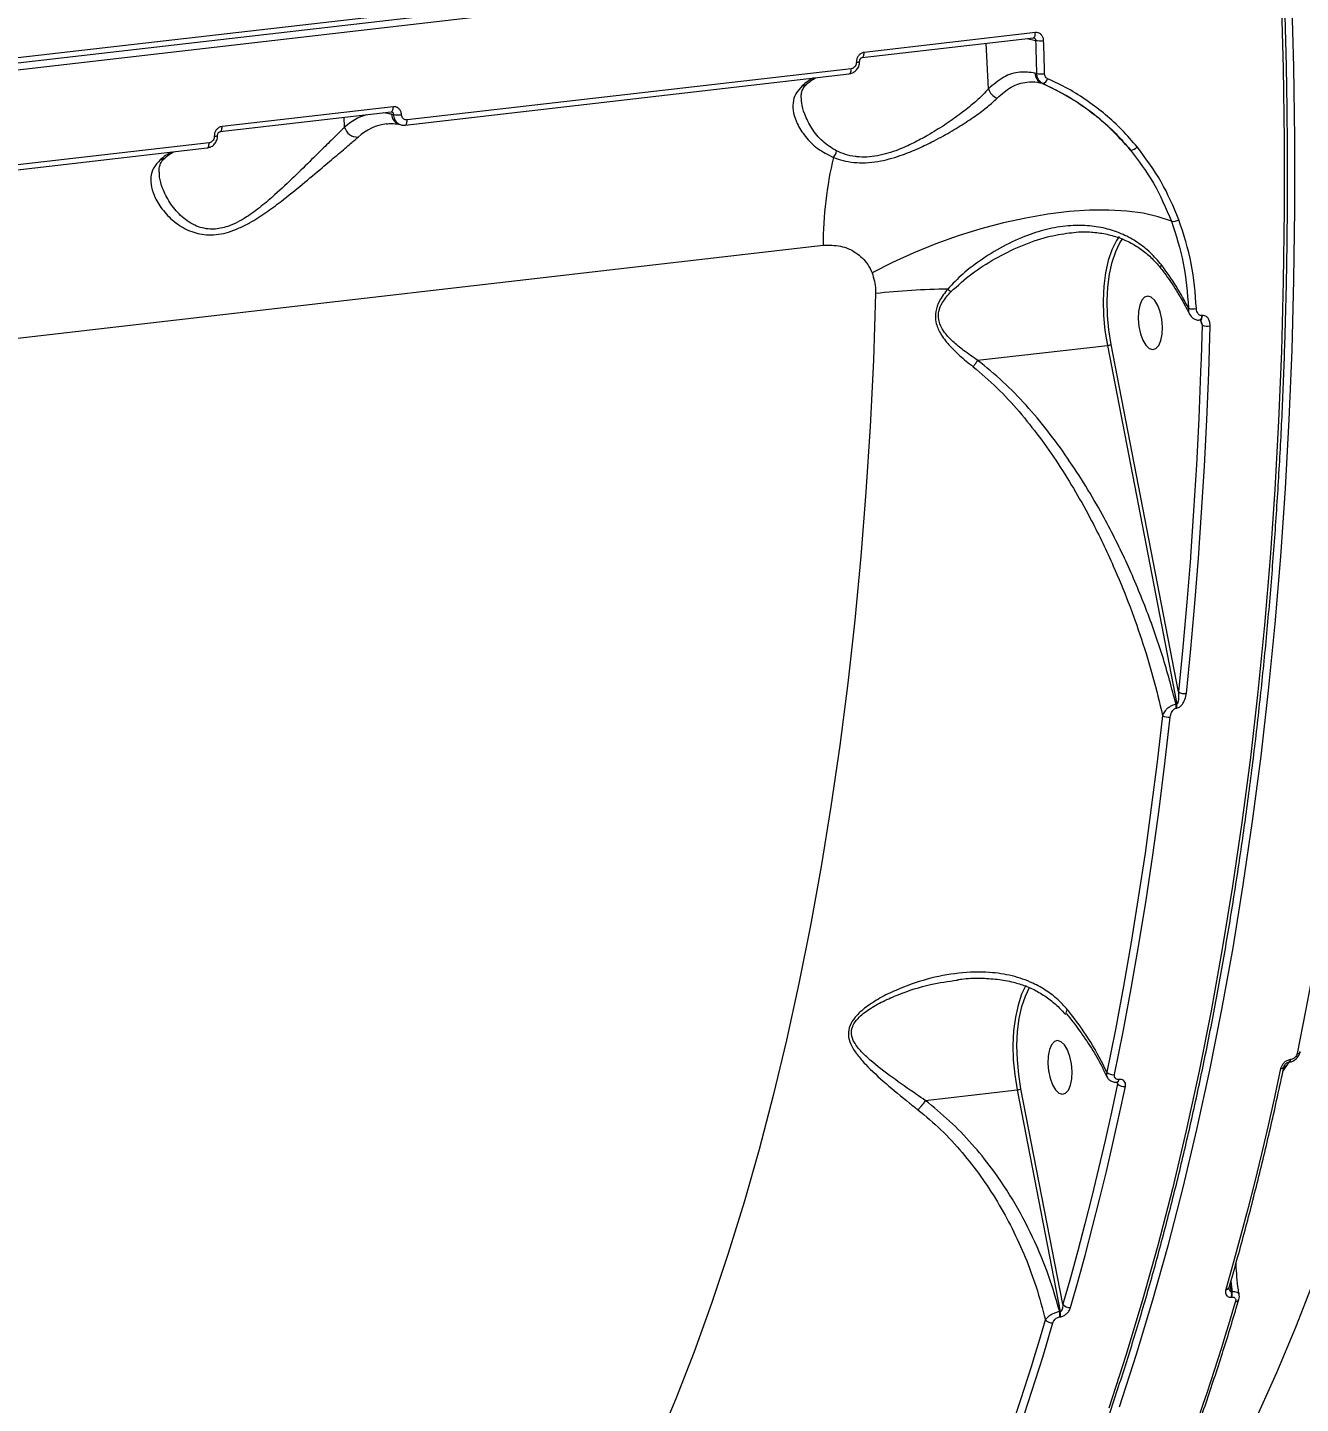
# Model space of a CAD drawing. Header units: millimetres. Extents: x 10684 to 26054, y -4768 to 6894.
# Drawn here: x 19121.7 to 19334.3, y -3045.7 to -2816 of the extents above; entities that cross this region are included whole.
import ezdxf

# ---------------------------------------------------------------- set-up
doc = ezdxf.new("R2010")
doc.units = ezdxf.units.MM
doc.layers.add('DIKOM_ОБЪЕКТ', color=7, linetype='Continuous')
doc.layers.add('DIKOM_РАЗМЕР_ОБЪЕКТА', color=7, linetype='Continuous')
doc.styles.add('style1', font='arial.ttf', dxfattribs={"width": 0.8})
doc.dimstyles.new('1-50', dxfattribs={"dimtxt": 300, "dimasz": 200, "dimexe": 100, "dimexo": 0, "dimgap": 100, "dimtad": 1, "dimtxsty": 'style1', "dimcen": 200, "dimclrd": 7, "dimclre": 7, "dimclrt": 7, "dimadec": 1, "dimazin": 2, "dimtfac": 1, "dimtmove": 0, "dimatfit": 2, "dimfxl": 0, "dimlwd": 25, "dimlwe": 18, "dimarcsym": 0})

# ---------------------------------------------------------------- blocks, each defined once
blk = doc.blocks.new('*D12')
at = {"layer": 'Defpoints', "color": 0, "transparency": 16777216}
for p in [(20201.02, 3555.88), (18130.62, -3300.31), (24750.12, -3300.31)]:
    blk.add_point(p, dxfattribs=at)
at = {"layer": 'DIKOM_РАЗМЕР_ОБЪЕКТА', "color": 7, "lineweight": 18, "transparency": 16777216}
for p, q in [((20201.02, 3555.88), (24850.12, 3555.88)), ((18130.62, -3300.31), (24850.12, -3300.31))]:
    blk.add_line(p, q, dxfattribs=at)
at = {"layer": 'DIKOM_РАЗМЕР_ОБЪЕКТА', "color": 7, "lineweight": 25, "transparency": 16777216}
blk.add_line((24750.12, 3355.88), (24750.12, -3100.31), dxfattribs=at)
at = {"layer": 'DIKOM_РАЗМЕР_ОБЪЕКТА', "color": 7, "transparency": 16777216}
for points in [[(24716.79, 3355.88), (24783.45, 3355.88), (24750.12, 3555.88)], [(24716.79, -3100.31), (24783.45, -3100.31), (24750.12, -3300.31)]]:
    blk.add_solid(points, dxfattribs=at)
at = {"layer": 'DIKOM_РАЗМЕР_ОБЪЕКТА', "color": 7, "transparency": 16777216, "insert": (24496.95, 958.92), "char_height": 300, "attachment_point": 5, "rotation": 90, "style": 'style1'}
blk.add_mtext('6850', dxfattribs=at)

msp = doc.modelspace()

# ---------------------------------------------------------------- linework, layer by layer
at = {"layer": 'DIKOM_ОБЪЕКТ', "color": 7, "linetype": 'Continuous', "lineweight": 15}
for p, q in [((18897.732, -2847.547), (19330.173, -2797.632)), ((19330.505, -2796.738), (18898.064, -2846.653)), ((18898.158, -2848.637), (19330.6, -2798.721)), ((19261.101, -2820.986), (19289.692, -2817.686)), ((19290.025, -2816.829), (19261.434, -2820.129)), ((19282.196, -2826.208), (19281.834, -2818.593)), ((19288.682, -2817.803), (19290.07, -2818.12)), ((19259.276, -2822.857), (19185.118, -2831.417)), ((19290.222, -2823.648), (19289.955, -2823.587)), ((19184.784, -2832.268), (19258.943, -2823.708)), ((19291.018, -2825.239), (19291.264, -2825.295)), ((19153.884, -2833.362), (19182.475, -2830.062)), ((19182.808, -2829.205), (19154.217, -2832.505)), ((19181.465, -2830.178), (19182.541, -2830.424)), ((19182.541, -2830.424), (19182.853, -2830.495)), ((19174.694, -2832.596), (19174.617, -2830.969)), ((19183.882, -2832.168), (19184.178, -2832.235)), ((19184.717, -2832.264), (19184.784, -2832.268)), ((19077.567, -2844.644), (19151.726, -2836.084)), ((19152.059, -2835.232), (19077.901, -2843.792)), ((18941.854, -2888.436), (19254.57, -2852.34)), ((19317.515, -2864.811), (19317.593, -2864.802)), ((19317.542, -2864.808), (19317.876, -2865.656)), ((19317.583, -2864.806), (19317.594, -2864.803)), ((19317.593, -2864.802), (19317.619, -2864.798)), ((19317.927, -2864.065), (19317.849, -2864.074)), ((19317.876, -2865.656), (19317.71, -2871.174)), ((19280.39, -2871.546), (19302.055, -2869.045)), ((19302.055, -2869.045), (19313.628, -2928.97)), ((19313.907, -2926.882), (19302.705, -2868.881)), ((19313.628, -2928.97), (19313.519, -2928.982)), ((19313.549, -2929.614), (19313.658, -2929.601)), ((19276.952, -2975.026), (19277.165, -2974.99)), ((19331.797, -2989.6), (19332.464, -2988.709)), ((19332.3, -2988.756), (19332.33, -2988.753)), ((19332.63, -2988.319), (19332.601, -2988.323)), ((19331.366, -2990.287), (19331.797, -2989.6)), ((19271.648, -2995.128), (19286.98, -2993.358)), ((19286.98, -2993.358), (19294.181, -3030.386)), ((19294.626, -3029.164), (19287.63, -2993.194)), ((19303.653, -2992.048), (19303.765, -2992.331)), ((19303.679, -2992.06), (19303.709, -2992.056)), ((19303.709, -2992.056), (19303.723, -2992.054)), ((19304.009, -2991.623), (19303.98, -2991.626)), ((19322.695, -3025.277), (19322.865, -3027.075)), ((19322.772, -3027.086), (19322.532, -3025.85)), ((19322.757, -3027.963), (19322.849, -3027.952)), ((19322.865, -3027.075), (19322.772, -3027.086)), ((19294.181, -3030.386), (19294.089, -3030.397)), ((19294.073, -3031.274), (19294.166, -3031.263))]:
    msp.add_line(p, q, dxfattribs=at)
at = {"layer": 'DIKOM_ОБЪЕКТ', "color": 7, "linetype": 'Continuous', "lineweight": 15, "flags": 128}
for points in [[(19330.6, -2798.721), (19331.081, -2810.759), (19331.405, -2822.749), (19331.57, -2834.682), (19331.575, -2846.548), (19331.422, -2858.337), (19331.11, -2870.038), (19330.64, -2881.643), (19330.012, -2893.141), (19329.226, -2904.522), (19328.283, -2915.778), (19327.184, -2926.898), (19325.93, -2937.873), (19324.522, -2948.693), (19322.961, -2959.351), (19321.248, -2969.837), (19319.386, -2980.141), (19317.374, -2990.256), (19315.216, -3000.172), (19312.913, -3009.882), (19310.466, -3019.377), (19307.879, -3028.649), (19305.152, -3037.691), (19302.289, -3046.494)], [(19304.076, -3046.288), (19306.939, -3037.485), (19309.666, -3028.443), (19312.253, -3019.171), (19314.7, -3009.676), (19317.003, -2999.966), (19319.161, -2990.049), (19321.173, -2979.935), (19323.036, -2969.63), (19324.748, -2959.145), (19326.309, -2948.487), (19327.717, -2937.666), (19328.971, -2926.691), (19330.07, -2915.572), (19331.013, -2904.316), (19331.798, -2892.935), (19332.427, -2881.437), (19332.897, -2869.832), (19333.209, -2858.131), (19333.362, -2846.342), (19333.356, -2834.476), (19333.192, -2822.543), (19332.868, -2810.553), (19332.386, -2798.515)], [(19289.692, -2817.686), (19289.709, -2817.684), (19289.788, -2817.648), (19289.86, -2817.578), (19289.921, -2817.475), (19289.97, -2817.344), (19290.004, -2817.188), (19290.023, -2817.015), (19290.025, -2816.829)], [(19290.07, -2818.12), (19290.091, -2818.811), (19290.111, -2819.503), (19290.131, -2820.194), (19290.15, -2820.885), (19290.169, -2821.576), (19290.187, -2822.267), (19290.204, -2822.957), (19290.222, -2823.648)], [(19291.563, -2823.698), (19291.547, -2823.006), (19291.529, -2822.313), (19291.51, -2821.621), (19291.492, -2820.928), (19291.473, -2820.236), (19291.453, -2819.543), (19291.432, -2818.85), (19291.412, -2818.156)], [(19261.096, -2820.987), (19261.117, -2820.984), (19261.197, -2820.949), (19261.269, -2820.878), (19261.33, -2820.775), (19261.379, -2820.644), (19261.413, -2820.488), (19261.432, -2820.315), (19261.434, -2820.129)], [(19258.943, -2823.708), (19258.959, -2823.706), (19259.038, -2823.671), (19259.11, -2823.601), (19259.171, -2823.499), (19259.22, -2823.369), (19259.254, -2823.214), (19259.273, -2823.041), (19259.276, -2822.857)], [(19182.541, -2830.424), (19181.506, -2830.251), (19181.118, -2830.219)], [(19182.475, -2830.062), (19182.492, -2830.059), (19182.571, -2830.024), (19182.643, -2829.954), (19182.704, -2829.851), (19182.753, -2829.719), (19182.787, -2829.564), (19182.806, -2829.39), (19182.808, -2829.205)], [(19153.88, -2833.363), (19153.901, -2833.359), (19153.98, -2833.324), (19154.052, -2833.254), (19154.113, -2833.151), (19154.162, -2833.02), (19154.196, -2832.864), (19154.215, -2832.69), (19154.217, -2832.505)], [(19184.784, -2832.268), (19184.801, -2832.265), (19184.88, -2832.231), (19184.951, -2832.161), (19185.013, -2832.059), (19185.062, -2831.928), (19185.096, -2831.774), (19185.115, -2831.601), (19185.118, -2831.417)], [(19151.726, -2836.084), (19151.742, -2836.081), (19151.822, -2836.046), (19151.893, -2835.977), (19151.954, -2835.875), (19152.003, -2835.744), (19152.038, -2835.59), (19152.057, -2835.417), (19152.059, -2835.232)], [(19312.746, -2848.324), (19310.547, -2847.562), (19308.054, -2846.993), (19305.291, -2846.621), (19302.285, -2846.45), (19299.066, -2846.482), (19295.666, -2846.717), (19292.118, -2847.152), (19288.458, -2847.783), (19284.721, -2848.604), (19280.945, -2849.606), (19277.166, -2850.78), (19273.422, -2852.115), (19269.751, -2853.596), (19266.187, -2855.21), (19262.767, -2856.94)], [(19327.056, -3047.832), (19330.358, -3040.544), (19333.535, -3032.984), (19336.584, -3025.16), (19339.501, -3017.078), (19342.285, -3008.747), (19344.932, -3000.174), (19347.44, -2991.368), (19349.807, -2982.335), (19352.031, -2973.086), (19354.109, -2963.627), (19356.039, -2953.969), (19357.821, -2944.12), (19359.451, -2934.089), (19360.929, -2923.886), (19362.254, -2913.52), (19363.423, -2903.001), (19364.437, -2892.338), (19365.292, -2881.542), (19365.991, -2870.622), (19366.531, -2859.589), (19366.912, -2848.453)], [(19304.009, -2850.865), (19303.553, -2851.559), (19302.813, -2853.078), (19302.211, -2854.885), (19301.763, -2856.936), (19301.479, -2859.183), (19301.366, -2861.575), (19301.425, -2864.054), (19301.657, -2866.564), (19302.055, -2869.045)], [(19302.705, -2868.881), (19302.319, -2866.476), (19302.095, -2864.042), (19302.037, -2861.638), (19302.147, -2859.319), (19302.422, -2857.14), (19302.857, -2855.151), (19303.44, -2853.399), (19304.158, -2851.926), (19304.628, -2851.215)], [(19263.358, -2860.406), (19262.977, -2871.542), (19262.437, -2882.575), (19261.739, -2893.495), (19260.883, -2904.291), (19259.869, -2914.954), (19258.7, -2925.473), (19257.376, -2935.839), (19255.898, -2946.042), (19254.267, -2956.073), (19252.486, -2965.922), (19250.555, -2975.58), (19248.477, -2985.038), (19246.253, -2994.288), (19243.886, -3003.32), (19241.378, -3012.127), (19238.731, -3020.7), (19235.947, -3029.031), (19233.03, -3037.112), (19229.981, -3044.937), (19226.804, -3052.497)], [(19310.855, -2863.461), (19310.454, -2862.384), (19309.954, -2861.542), (19309.393, -2861.005), (19308.819, -2860.814), (19308.277, -2860.985), (19307.812, -2861.506), (19307.461, -2862.333), (19307.252, -2863.399), (19307.203, -2864.619), (19307.318, -2865.893), (19307.586, -2867.118), (19307.987, -2868.195), (19308.488, -2869.037), (19309.049, -2869.575), (19309.623, -2869.765), (19310.164, -2869.594), (19310.63, -2869.073), (19310.981, -2868.246), (19311.19, -2867.18), (19311.239, -2865.96), (19311.124, -2864.686), (19310.855, -2863.461)], [(19317.517, -2864.811), (19317.566, -2864.799), (19317.677, -2864.712), (19317.765, -2864.553), (19317.824, -2864.334), (19317.849, -2864.074)], [(19317.619, -2864.798), (19317.644, -2864.789), (19317.755, -2864.703), (19317.843, -2864.544), (19317.902, -2864.325), (19317.927, -2864.065)], [(19315.239, -2927.186), (19315.985, -2919.712), (19316.66, -2912.176), (19317.264, -2904.58), (19317.798, -2896.928), (19318.261, -2889.223), (19318.651, -2881.466), (19318.971, -2873.662), (19319.218, -2865.813)], [(19317.71, -2871.174), (19317.629, -2873.486), (19317.311, -2881.271), (19316.921, -2889.009), (19316.46, -2896.697), (19315.927, -2904.33), (19315.908, -2904.592)], [(19315.908, -2904.592), (19315.324, -2911.908), (19314.651, -2919.426), (19313.907, -2926.882)], [(19343.043, -2927.6), (19342.146, -2935.354), (19341.173, -2943.032), (19340.122, -2950.629), (19338.995, -2958.143), (19337.793, -2965.571), (19336.515, -2972.909), (19335.163, -2980.155), (19333.736, -2987.305)], [(19311.261, -2930.836), (19310.366, -2938.573), (19309.394, -2946.234), (19308.346, -2953.815), (19307.222, -2961.312), (19306.023, -2968.724), (19304.747, -2976.046), (19303.398, -2983.275), (19301.974, -2990.41)], [(19303.251, -2990.824), (19304.677, -2983.674), (19306.03, -2976.428), (19307.308, -2969.09), (19308.51, -2961.662), (19309.637, -2954.148), (19310.687, -2946.551), (19311.661, -2938.873), (19312.558, -2931.118)], [(19288.435, -2975.946), (19287.737, -2977.391), (19287.136, -2979.198), (19286.688, -2981.249), (19286.404, -2983.496), (19286.291, -2985.888), (19286.35, -2988.367), (19286.582, -2990.877), (19286.98, -2993.358)], [(19287.63, -2993.194), (19287.244, -2990.788), (19287.02, -2988.355), (19286.961, -2985.951), (19287.072, -2983.632), (19287.347, -2981.453), (19287.782, -2979.464), (19288.365, -2977.712), (19289.062, -2976.274)], [(19295.78, -2987.774), (19295.379, -2986.697), (19294.878, -2985.856), (19294.318, -2985.317), (19293.744, -2985.127), (19293.202, -2985.299), (19292.736, -2985.819), (19292.385, -2986.646), (19292.177, -2987.713), (19292.128, -2988.932), (19292.242, -2990.206), (19292.511, -2991.431), (19292.912, -2992.508), (19293.413, -2993.35), (19293.973, -2993.888), (19294.547, -2994.079), (19295.089, -2993.907), (19295.555, -2993.386), (19295.906, -2992.559), (19296.114, -2991.493), (19296.163, -2990.273), (19296.049, -2988.999), (19295.78, -2987.774)], [(19330.984, -2989.8), (19329.955, -2994.587), (19328.893, -2999.326), (19327.797, -3004.017), (19326.669, -3008.659), (19325.506, -3013.252), (19324.311, -3017.793), (19323.083, -3022.284), (19321.823, -3026.721)], [(19303.765, -2992.331), (19302.739, -2997.106), (19301.68, -3001.834), (19300.586, -3006.514), (19299.46, -3011.145), (19298.3, -3015.727), (19297.108, -3020.258), (19295.883, -3024.737), (19294.626, -3029.164)], [(19295.912, -3029.712), (19297.172, -3025.274), (19298.4, -3020.784), (19299.595, -3016.242), (19300.758, -3011.65), (19301.887, -3007.008), (19302.983, -3002.317), (19304.045, -2997.578), (19305.073, -2992.791)]]:
    msp.add_lwpolyline(points, dxfattribs=at)
at = {"layer": 'DIKOM_ОБЪЕКТ', "color": 7, "linetype": 'Continuous', "lineweight": 15}
for centre, radius, start, end in [((19290.851, -2814.088), 4.106, 259.03087, 277.8445), ((19260.207, -2820.998), 0.771, 265.03064, 308.99378), ((19291.815, -2823.557), 1.861, 180.90291, 244.62603), ((19291.033, -2819.88), 3.855, 257.84272, 277.90379), ((19257.806, -2833.34), 10.157, 118.27405, 131.26588), ((19250.943, -2824.169), 1.545, 276.09444, 310.26125), ((19291.09, -2824.301), 1.009, 279.93795, 347.43367), ((19284.404, -2825.577), 2.297, 195.94565, 250.94819), ((19181.247, -2839.93), 9.835, 107.34234, 131.78071), ((19184.365, -2830.408), 1.824, 180.49662, 254.65647), ((19183.634, -2826.467), 4.104, 259.02598, 277.84883), ((19176.811, -2832.094), 2.176, 193.34394, 273.6311), ((19182.882, -2840.749), 8.789, 97.60987, 132.46076), ((19152.99, -2833.375), 0.769, 264.9945, 309.02112), ((19150.583, -2845.706), 10.146, 118.26692, 131.27301), ((19253.998, -2835.839), 2.942, 321.8063, 345.20189), ((19305.95, -2835.037), 1.402, 269.02782, 320.92595), ((19143.726, -2836.544), 1.545, 276.1079, 310.25964), ((19321.354, -2852.808), 66.785, 166.88816, 179.59901), ((19313.037, -2846.528), 1.819, 260.79968, 301.82229), ((19277.233, -2983.463), 123.836, 90.84719, 96.43286), ((19282.539, -2851.118), 11.116, 230.05286, 233.71478), ((19316.395, -2860.442), 2.524, 251.87356, 281.92198), ((19318.84, -2863.237), 2.603, 248.26285, 278.33992), ((19301.846, -2866.843), 2.212, 275.43102, 292.85896), ((19314.965, -2925.315), 1.891, 235.97063, 278.34285), ((19311.391, -2929.4), 2.168, 354.33484, 11.10957), ((19311.511, -2929.388), 2.158, 354.3376, 11.19309), ((19312.296, -2929.201), 1.935, 237.65103, 277.77133), ((19332.133, -2988.319), 0.468, 290.5121, 359.50386), ((19332.16, -2988.315), 0.47, 291.3399, 359.43721), ((19333.767, -2986.73), 0.576, 266.8966, 337.68751), ((19303.053, -2989.259), 1.577, 226.84542, 277.20531), ((19331.016, -2989.227), 0.574, 266.79119, 337.92213), ((19286.774, -2991.166), 2.201, 275.37118, 292.89889), ((19303.508, -2991.62), 0.473, 291.61127, 359.25132), ((19303.528, -2991.614), 0.481, 293.82737, 358.96809), ((19304.869, -2991.282), 1.523, 223.5482, 277.68759), ((19321.817, -3026.094), 0.627, 270.52467, 336.13022), ((19320.877, -3027.49), 1.938, 345.89949, 12.04388), ((19320.962, -3027.48), 1.946, 345.94782, 11.99611), ((19292.182, -3030.802), 1.95, 346.00884, 11.99684), ((19292.279, -3030.791), 1.944, 345.94127, 12.0021), ((19295.742, -3028.327), 1.396, 216.85589, 276.99064), ((18975.477, -2928.565), 362.099, 333.86239, 343.93963), ((19323.452, -3028.133), 0.606, 269.21551, 337.49595), ((18944.504, -2931.798), 361.302, 333.86239, 343.93954), ((18945.035, -2932.1), 362.052, 333.86174, 343.94028), ((19292.797, -3030.85), 1.417, 219.55599, 276.52591)]:
    msp.add_arc(centre, radius, start, end, dxfattribs=at)
for points, knots in [([(19222.98, -3161.643), (19223.608, -3161.305), (19225.812, -3160.12), (19229.527, -3157.768), (19234.121, -3154.595), (19238.642, -3151.101), (19243.093, -3147.313), (19247.468, -3143.228), (19251.763, -3138.85), (19255.976, -3134.182), (19260.104, -3129.228), (19264.142, -3123.992), (19268.088, -3118.478), (19271.939, -3112.69), (19275.693, -3106.634), (19279.345, -3100.312), (19282.895, -3093.731), (19286.338, -3086.895), (19289.673, -3079.809), (19292.896, -3072.48), (19296.006, -3064.911), (19299.001, -3057.111), (19301.877, -3049.083), (19304.634, -3040.834), (19307.269, -3032.371), (19309.78, -3023.699), (19312.164, -3014.826), (19314.423, -3005.757), (19316.551, -2996.5), (19318.549, -2987.062), (19320.415, -2977.45), (19322.147, -2967.67), (19323.746, -2957.731), (19325.207, -2947.639), (19326.532, -2937.403), (19327.719, -2927.03), (19328.767, -2916.527), (19329.676, -2905.903), (19330.444, -2895.166), (19331.071, -2884.323), (19331.558, -2873.383), (19331.903, -2862.354), (19332.105, -2851.245), (19332.166, -2840.063), (19332.086, -2828.817), (19331.861, -2817.515), (19331.542, -2807.428), (19331.263, -2801.102), (19331.152, -2798.571)], [0, 0, 0, 0, 0.0088211, 0.0309506, 0.0530921, 0.0752455, 0.0974093, 0.1195825, 0.1417641, 0.1639521, 0.1861461, 0.208344, 0.2305454, 0.2527491, 0.2749546, 0.2971605, 0.3193672, 0.3415737, 0.3637795, 0.3859849, 0.4081895, 0.430393, 0.4525956, 0.474797, 0.4969974, 0.5191968, 0.5413949, 0.5635926, 0.5857888, 0.6079843, 0.6301784, 0.6523723, 0.674565, 0.696757, 0.7189483, 0.7411388, 0.7633286, 0.7855182, 0.807707, 0.829895, 0.8520832, 0.8742704, 0.8964574, 0.9186442, 0.9408307, 0.9630167, 0.9852026, 1, 1, 1, 1]), ([(19289.691, -2817.687), (19289.695, -2817.687), (19289.723, -2817.68), (19289.74, -2817.687), (19289.754, -2817.693)], [0, 0, 0, 0, 0.12592047, 1, 1, 1, 1]), ([(19289.754, -2817.691), (19289.76, -2817.692), (19289.815, -2817.695), (19289.908, -2817.753), (19290.01, -2817.862), (19290.063, -2817.994), (19290.068, -2818.084), (19290.07, -2818.12)], [0, 0, 0, 0, 0.0323792, 0.2960523, 0.5603368, 0.8251205, 1, 1, 1, 1]), ([(19291.412, -2818.156), (19291.402, -2818.048), (19291.377, -2817.774), (19291.203, -2817.376), (19290.888, -2817.035), (19290.479, -2816.826), (19290.176, -2816.828), (19290.025, -2816.829)], [0, 0, 0, 0, 0.1418085, 0.3566944, 0.5712942, 0.7858186, 1, 1, 1, 1]), ([(19261.434, -2820.129), (19261.336, -2820.148), (19261.087, -2820.194), (19260.716, -2820.415), (19260.387, -2820.79), (19260.169, -2821.261), (19260.15, -2821.598), (19260.14, -2821.766)], [0, 0, 0, 0, 0.1406474, 0.3550201, 0.5698338, 0.784895, 1, 1, 1, 1]), ([(19260.693, -2821.595), (19260.693, -2821.587), (19260.686, -2821.534), (19260.706, -2821.415), (19260.761, -2821.262), (19260.849, -2821.13), (19260.953, -2821.039), (19261.045, -2820.994), (19261.082, -2820.992), (19261.098, -2820.991)], [0, 0, 0, 0, 0.027938, 0.1836493, 0.3448099, 0.5061023, 0.6759983, 0.8621795, 1, 1, 1, 1]), ([(19258.941, -2823.69), (19259.128, -2823.659), (19259.54, -2823.589), (19260.094, -2823.189), (19260.517, -2822.595), (19260.708, -2822.018), (19260.677, -2821.682), (19260.669, -2821.598)], [0, 0, 0, 0, 0.19091099, 0.4220163, 0.66367621, 0.91553986, 1, 1, 1, 1]), ([(19260.14, -2821.766), (19260.133, -2821.878), (19260.12, -2822.103), (19259.975, -2822.416), (19259.755, -2822.666), (19259.507, -2822.813), (19259.342, -2822.845), (19259.276, -2822.857)], [0, 0, 0, 0, 0.2151491, 0.4302091, 0.6448836, 0.8595725, 1, 1, 1, 1]), ([(19289.955, -2823.587), (19289.11, -2823.479), (19287.326, -2823.252), (19284.682, -2824.076), (19283.033, -2825.49), (19282.196, -2826.208)], [0, 0, 0, 0, 0.3069726, 0.6484684, 1, 1, 1, 1]), ([(19290.222, -2823.648), (19290.225, -2823.707), (19290.243, -2823.986), (19290.383, -2824.464), (19290.74, -2824.995), (19291.089, -2825.195), (19291.264, -2825.295)], [0, 0, 0, 0, 0.0819122, 0.388064, 0.6940439, 1, 1, 1, 1]), ([(19251.107, -2825.705), (19250.703, -2826.137), (19249.895, -2827), (19249.48, -2828.556), (19249.584, -2830.241), (19250.241, -2832.141), (19251.537, -2834.192), (19253.494, -2836.249), (19255.393, -2837.199), (19256.31, -2837.657)], [0, 0, 0, 0, 0.1316594, 0.2634869, 0.3951424, 0.5268788, 0.6883022, 0.8495402, 1, 1, 1, 1]), ([(19250.931, -2827.713), (19250.936, -2827.428), (19250.947, -2826.833), (19251.238, -2826.172), (19251.56, -2825.67), (19251.895, -2825.406), (19251.976, -2825.343)], [0, 0, 0, 0, 0.3030804, 0.6317214, 0.9111393, 1, 1, 1, 1]), ([(19251.948, -2825.342), (19252.154, -2825.169), (19252.631, -2824.769), (19253.109, -2824.502), (19253.381, -2824.35)], [0, 0, 0, 0, 0.431992, 1, 1, 1, 1]), ([(19283.655, -2827.748), (19284.423, -2827.075), (19285.982, -2825.71), (19288.29, -2825.03), (19289.996, -2825.033), (19290.802, -2825.196), (19291.018, -2825.239)], [0, 0, 0, 0, 0.3414952, 0.6929926, 0.9180058, 1, 1, 1, 1]), ([(19305.926, -2836.439), (19304.818, -2835.208), (19302.587, -2832.733), (19298.883, -2829.703), (19295.032, -2827.143), (19292.36, -2825.876), (19291.018, -2825.239)], [0, 0, 0, 0, 0.2598461, 0.5228425, 0.7602219, 1, 1, 1, 1]), ([(19291.264, -2825.295), (19293.445, -2826.385), (19296.749, -2828.037), (19300.688, -2831.073), (19303.474, -2833.602), (19305.117, -2835.502), (19305.926, -2836.439)], [0, 0, 0, 0, 0.3951685, 0.5986747, 0.8021805, 1, 1, 1, 1]), ([(19292.075, -2824.521), (19291.988, -2824.471), (19291.814, -2824.371), (19291.64, -2824.105), (19291.573, -2823.867), (19291.565, -2823.727), (19291.563, -2823.698)], [0, 0, 0, 0, 0.3058748, 0.6116716, 0.9180221, 1, 1, 1, 1]), ([(19307.039, -2835.921), (19306.212, -2834.963), (19304.558, -2833.048), (19301.777, -2830.5), (19298.771, -2828.197), (19295.544, -2826.16), (19293.231, -2825.067), (19292.075, -2824.521)], [0, 0, 0, 0, 0.1978405, 0.3955097, 0.5931708, 0.7965902, 1, 1, 1, 1]), ([(19256.842, -2836.59), (19256.025, -2836.082), (19254.319, -2835.021), (19252.611, -2832.789), (19251.508, -2830.599), (19250.984, -2828.886), (19250.986, -2828.029), (19250.987, -2827.766)], [0, 0, 0, 0, 0.2220513, 0.4634431, 0.7114669, 0.9115675, 1, 1, 1, 1]), ([(19256.31, -2837.657), (19256.835, -2837.843), (19257.883, -2838.215), (19259.694, -2838.534), (19261.66, -2838.594), (19264.274, -2838.321), (19267.189, -2837.521), (19270.202, -2836.32), (19273.002, -2834.982), (19275.809, -2833.448), (19278.521, -2831.777), (19280.862, -2830.156), (19282.564, -2828.807), (19283.354, -2828.04), (19283.655, -2827.748)], [0, 0, 0, 0, 0.06106306, 0.12205175, 0.18362154, 0.24518864, 0.35485299, 0.43692686, 0.51909553, 0.62282005, 0.72660178, 0.83108808, 0.93557526, 1, 1, 1, 1]), ([(19282.196, -2826.208), (19281.914, -2826.521), (19281.175, -2827.345), (19279.585, -2828.783), (19277.404, -2830.502), (19274.881, -2832.267), (19272.275, -2833.88), (19269.676, -2835.287), (19266.894, -2836.54), (19264.231, -2837.366), (19261.894, -2837.638), (19260.672, -2837.605), (19259.468, -2837.461), (19258.277, -2837.203), (19257.321, -2836.794), (19256.842, -2836.59)], [0, 0, 0, 0, 0.0653917, 0.1716637, 0.2779404, 0.3832137, 0.4884172, 0.5706809, 0.6527983, 0.7604357, 0.8161566, 0.8718768, 0.8800465, 0.9399712, 1, 1, 1, 1]), ([(19182.475, -2830.063), (19182.478, -2830.062), (19182.506, -2830.056), (19182.523, -2830.063), (19182.537, -2830.069)], [0, 0, 0, 0, 0.1265218, 1, 1, 1, 1]), ([(19182.537, -2830.067), (19182.543, -2830.067), (19182.599, -2830.07), (19182.691, -2830.128), (19182.793, -2830.237), (19182.846, -2830.369), (19182.851, -2830.46), (19182.853, -2830.495)], [0, 0, 0, 0, 0.03261309, 0.29622248, 0.56044305, 0.82516273, 1, 1, 1, 1]), ([(19184.195, -2830.532), (19184.185, -2830.423), (19184.16, -2830.15), (19183.986, -2829.751), (19183.671, -2829.411), (19183.262, -2829.202), (19182.959, -2829.204), (19182.808, -2829.205)], [0, 0, 0, 0, 0.1418557, 0.3566944, 0.5712912, 0.7857084, 1, 1, 1, 1]), ([(19182.853, -2830.495), (19182.868, -2830.641), (19182.904, -2831.006), (19183.141, -2831.533), (19183.558, -2832), (19183.927, -2832.144), (19184.11, -2832.216)], [0, 0, 0, 0, 0.1814733, 0.4563266, 0.7310474, 1, 1, 1, 1]), ([(19185.118, -2831.417), (19185.017, -2831.417), (19184.816, -2831.419), (19184.543, -2831.279), (19184.334, -2831.052), (19184.218, -2830.787), (19184.201, -2830.605), (19184.195, -2830.532)], [0, 0, 0, 0, 0.2141734, 0.4285729, 0.6431018, 0.8580577, 1, 1, 1, 1]), ([(19174.694, -2832.596), (19174.263, -2833.025), (19173.329, -2833.955), (19171.443, -2835.807), (19169.077, -2838.142), (19166.274, -2840.892), (19163.443, -2843.566), (19160.777, -2845.856), (19158.687, -2847.411), (19156.791, -2848.527), (19154.943, -2849.339), (19153.371, -2849.653), (19151.956, -2849.64), (19150.868, -2849.467), (19149.09, -2848.809), (19147.152, -2847.368), (19145.383, -2845.178), (19144.294, -2842.973), (19143.767, -2841.266), (19143.77, -2840.412), (19143.771, -2840.153)], [0, 0, 0, 0, 0.05933504, 0.12859948, 0.1997442, 0.28390049, 0.37027051, 0.42558149, 0.48202139, 0.5148478, 0.5485602, 0.59681283, 0.60966509, 0.63977084, 0.67088162, 0.7452059, 0.8243871, 0.90574718, 0.97138662, 1, 1, 1, 1]), ([(19154.217, -2832.505), (19154.119, -2832.523), (19153.871, -2832.57), (19153.499, -2832.791), (19153.169, -2833.166), (19152.952, -2833.637), (19152.933, -2833.973), (19152.923, -2834.142)], [0, 0, 0, 0, 0.1405708, 0.3550462, 0.5698801, 0.7849202, 1, 1, 1, 1]), ([(19181.702, -2832.072), (19181.852, -2832.045), (19182.417, -2831.945), (19183.144, -2832.017), (19183.735, -2832.138), (19183.882, -2832.168)], [0, 0, 0, 0, 0.21432704, 0.80404464, 1, 1, 1, 1]), ([(19184.11, -2832.216), (19184.114, -2832.217), (19184.296, -2832.307), (19184.508, -2832.286), (19184.717, -2832.264)], [0, 0, 0, 0, 0.0204922, 1, 1, 1, 1]), ([(19143.89, -2838.081), (19143.486, -2838.513), (19142.677, -2839.376), (19142.264, -2840.932), (19142.366, -2842.618), (19143.027, -2844.515), (19144.309, -2846.58), (19146.328, -2848.597), (19148.88, -2850.127), (19151.47, -2850.691), (19153.631, -2850.549), (19155.352, -2850.158), (19157.102, -2849.483), (19159.198, -2848.41), (19161.549, -2846.906), (19164.503, -2844.71), (19167.68, -2842.138), (19170.779, -2839.507), (19173.406, -2837.279), (19175.474, -2835.528), (19176.484, -2834.663), (19176.949, -2834.265)], [0, 0, 0, 0, 0.0554772, 0.1110254, 0.1664982, 0.2220069, 0.2900244, 0.3579639, 0.4226768, 0.4774062, 0.5052479, 0.5330954, 0.5627108, 0.5923753, 0.6404293, 0.6885818, 0.7603252, 0.8320617, 0.8910002, 0.9498671, 1, 1, 1, 1]), ([(19151.724, -2836.066), (19151.911, -2836.034), (19152.323, -2835.965), (19152.877, -2835.565), (19153.299, -2834.97), (19153.491, -2834.394), (19153.46, -2834.058), (19153.452, -2833.973)], [0, 0, 0, 0, 0.1908467, 0.4220079, 0.6636357, 0.915535, 1, 1, 1, 1]), ([(19152.923, -2834.142), (19152.917, -2834.254), (19152.903, -2834.478), (19152.758, -2834.792), (19152.538, -2835.042), (19152.29, -2835.189), (19152.125, -2835.22), (19152.059, -2835.232)], [0, 0, 0, 0, 0.2151825, 0.4302078, 0.6449463, 0.8594765, 1, 1, 1, 1]), ([(19153.477, -2833.971), (19153.476, -2833.963), (19153.47, -2833.909), (19153.489, -2833.791), (19153.543, -2833.638), (19153.633, -2833.506), (19153.736, -2833.415), (19153.828, -2833.37), (19153.866, -2833.367), (19153.881, -2833.366)], [0, 0, 0, 0, 0.0278351, 0.1835186, 0.3447908, 0.5061135, 0.6758735, 0.8621788, 1, 1, 1, 1]), ([(19144.731, -2837.718), (19144.937, -2837.545), (19145.414, -2837.145), (19145.892, -2836.878), (19146.164, -2836.726)], [0, 0, 0, 0, 0.4320027, 1, 1, 1, 1]), ([(19305.926, -2836.439), (19307.28, -2838.236), (19310.02, -2841.873), (19311.83, -2846.157), (19312.746, -2848.324)], [0, 0, 0, 0, 0.4941653, 1, 1, 1, 1]), ([(19313.996, -2848.074), (19313.085, -2845.909), (19311.243, -2841.528), (19308.451, -2837.804), (19307.039, -2835.921)], [0, 0, 0, 0, 0.494171, 1, 1, 1, 1]), ([(19143.741, -2840.153), (19143.727, -2839.987), (19143.685, -2839.489), (19143.873, -2838.854), (19144.182, -2838.233), (19144.603, -2837.853), (19144.751, -2837.719)], [0, 0, 0, 0, 0.1586388, 0.4757057, 0.8148117, 1, 1, 1, 1]), ([(19312.746, -2848.324), (19313.502, -2850.625), (19315.032, -2855.287), (19315.415, -2860.302), (19315.609, -2862.841)], [0, 0, 0, 0, 0.4937345, 1, 1, 1, 1]), ([(19316.916, -2862.912), (19316.726, -2860.381), (19316.34, -2855.255), (19314.784, -2850.487), (19313.996, -2848.074)], [0, 0, 0, 0, 0.4937914, 1, 1, 1, 1]), ([(19311.084, -2855.627), (19310.478, -2854.915), (19309.265, -2853.492), (19307.09, -2851.791), (19304.697, -2850.464), (19302.001, -2849.512), (19299.071, -2849.012), (19295.794, -2848.987), (19292.323, -2849.514), (19288.52, -2850.666), (19284.599, -2852.452), (19280.999, -2854.7), (19277.866, -2857.07), (19276.223, -2858.784), (19275.402, -2859.64)], [0, 0, 0, 0, 0.0677663, 0.1355737, 0.2063214, 0.2771077, 0.3568862, 0.4367191, 0.5289537, 0.6212409, 0.7291414, 0.8370808, 0.9185957, 1, 1, 1, 1]), ([(19275.96, -2860.078), (19277.089, -2859.044), (19279.348, -2856.974), (19283.339, -2854.489), (19287.564, -2852.372), (19291.756, -2850.879), (19294.479, -2850.457), (19295.686, -2850.269)], [0, 0, 0, 0, 0.1991943, 0.3987606, 0.6139318, 0.828972, 1, 1, 1, 1]), ([(19295.69, -2850.281), (19296.203, -2850.215), (19297.549, -2850.042), (19299.672, -2850.101), (19302.014, -2850.442), (19304.213, -2851.095), (19306.243, -2852.029), (19308.083, -2853.245), (19309.686, -2854.616), (19310.578, -2855.703), (19310.989, -2856.203)], [0, 0, 0, 0, 0.08878211, 0.23335341, 0.37322764, 0.51044189, 0.64250707, 0.76964199, 0.89404007, 1, 1, 1, 1]), ([(19254.57, -2852.34), (19255.564, -2852.32), (19257.532, -2852.28), (19260.143, -2853.454), (19261.901, -2855.123), (19262.539, -2856.462), (19262.767, -2856.94)], [0, 0, 0, 0, 0.2885627, 0.571622, 0.8470511, 1, 1, 1, 1]), ([(19311.019, -2856.175), (19310.998, -2856.16), (19310.916, -2856.101), (19310.954, -2855.907), (19311.033, -2855.719), (19311.076, -2855.641), (19311.084, -2855.627)], [0, 0, 0, 0, 0.1783276, 0.6898161, 0.9431061, 1, 1, 1, 1]), ([(19315.609, -2862.841), (19314.955, -2861.614), (19313.639, -2859.146), (19311.939, -2856.804), (19311.084, -2855.627)], [0, 0, 0, 0, 0.4973394, 1, 1, 1, 1]), ([(19262.767, -2856.94), (19263.038, -2857.861), (19263.338, -2858.878), (19263.363, -2860.08), (19263.36, -2860.295), (19263.358, -2860.406)], [0, 0, 0, 0, 0.8217503, 0.9078723, 1, 1, 1, 1]), ([(19310.972, -2856.199), (19311.184, -2856.463), (19312.132, -2857.646), (19313.565, -2859.853), (19314.926, -2862.114), (19315.544, -2863.43), (19315.693, -2863.746)], [0, 0, 0, 0, 0.1103448, 0.4941801, 0.8786407, 1, 1, 1, 1]), ([(19275.402, -2859.64), (19274.892, -2860.294), (19274.006, -2861.434), (19273.293, -2863.375), (19273.325, -2865.282), (19274.154, -2867.192), (19275.568, -2869.005), (19277.431, -2870.84), (19278.859, -2871.991), (19279.628, -2872.611)], [0, 0, 0, 0, 0.1507896, 0.2625509, 0.3758329, 0.5043691, 0.6581198, 0.8159995, 1, 1, 1, 1]), ([(19280.39, -2871.546), (19279.596, -2871.002), (19278.144, -2870.008), (19276.198, -2868.423), (19274.737, -2866.836), (19273.896, -2865.235), (19273.805, -2864.068), (19273.97, -2863.005), (19274.544, -2861.652), (19275.439, -2860.658), (19275.96, -2860.078)], [0, 0, 0, 0, 0.1920613, 0.3511708, 0.5094872, 0.6344246, 0.7186461, 0.7420837, 0.8495882, 1, 1, 1, 1]), ([(19315.609, -2862.841), (19315.589, -2863.064), (19315.558, -2863.394), (19315.703, -2863.639), (19315.75, -2863.719)], [0, 0, 0, 0, 0.6763763, 1, 1, 1, 1]), ([(19315.734, -2863.761), (19315.858, -2863.965), (19316.093, -2864.35), (19316.648, -2864.706), (19317.146, -2864.858), (19317.43, -2864.798), (19317.513, -2864.781)], [0, 0, 0, 0, 0.3240672, 0.6130348, 0.8861937, 1, 1, 1, 1]), ([(19317.849, -2864.074), (19317.792, -2864.076), (19317.646, -2864.081), (19317.412, -2863.987), (19317.163, -2863.758), (19316.97, -2863.386), (19316.934, -2863.071), (19316.916, -2862.912)], [0, 0, 0, 0, 0.10344215, 0.26237351, 0.46115018, 0.72824459, 1, 1, 1, 1]), ([(19317.569, -2864.801), (19317.564, -2864.8), (19317.552, -2864.794), (19317.617, -2864.856), (19317.669, -2864.933), (19317.686, -2864.998), (19317.687, -2865)], [0, 0, 0, 0, 0.1949675, 0.5758578, 0.9848703, 1, 1, 1, 1]), ([(19317.679, -2865.003), (19317.713, -2865.082), (19317.801, -2865.294), (19317.847, -2865.517), (19317.876, -2865.656)], [0, 0, 0, 0, 0.37584962, 1, 1, 1, 1]), ([(19319.218, -2865.813), (19319.211, -2865.616), (19319.195, -2865.188), (19318.982, -2864.638), (19318.656, -2864.262), (19318.299, -2864.066), (19318.051, -2864.065), (19317.927, -2864.065)], [0, 0, 0, 0, 0.2267372, 0.4920357, 0.6960486, 0.8478453, 1, 1, 1, 1]), ([(19280.384, -2871.549), (19280.27, -2871.728), (19280.065, -2872.052), (19279.791, -2872.412), (19279.653, -2872.58), (19279.628, -2872.611)], [0, 0, 0, 0, 0.4994308, 0.9074407, 1, 1, 1, 1]), ([(19280.384, -2871.549), (19280.384, -2871.548), (19280.385, -2871.547), (19280.388, -2871.546), (19280.389, -2871.546), (19280.39, -2871.546)], [0, 0, 0, 0, 0.2853594, 0.690977, 1, 1, 1, 1]), ([(19313.519, -2928.982), (19312.802, -2926.283), (19311.369, -2920.883), (19308.536, -2912.889), (19305.21, -2905.008), (19300.95, -2896.565), (19296.532, -2889.334), (19292.136, -2883.314), (19288.541, -2879.027), (19284.675, -2875.005), (19281.819, -2872.705), (19280.384, -2871.549)], [0, 0, 0, 0, 0.1245773, 0.2491583, 0.3764166, 0.5036657, 0.667723, 0.7510862, 0.8344237, 0.9167863, 1, 1, 1, 1]), ([(19279.628, -2872.611), (19280.98, -2873.759), (19283.702, -2876.068), (19287.354, -2880.066), (19290.744, -2884.312), (19294.922, -2890.311), (19299.109, -2897.496), (19302.865, -2905.317), (19305.597, -2911.935), (19307.8, -2918.123), (19309.731, -2924.423), (19310.751, -2928.698), (19311.261, -2930.836)], [0, 0, 0, 0, 0.0803019, 0.1615651, 0.2421434, 0.3227406, 0.4866071, 0.6104004, 0.7072109, 0.804027, 0.9020136, 1, 1, 1, 1]), ([(19313.907, -2926.882), (19313.927, -2927.249), (19313.956, -2927.774), (19313.893, -2928.41), (19313.822, -2928.728), (19313.741, -2928.897), (19313.676, -2928.954), (19313.646, -2928.967), (19313.63, -2928.969), (19313.628, -2928.97)], [0, 0, 0, 0, 0.5028737, 0.7218974, 0.8722469, 0.9515326, 0.9757752, 0.9960856, 1, 1, 1, 1]), ([(19313.519, -2928.982), (19313.407, -2929.004), (19313.162, -2929.052), (19312.736, -2929.228), (19312.269, -2929.516), (19311.766, -2929.969), (19311.429, -2930.433), (19311.3, -2930.742), (19311.261, -2930.836)], [0, 0, 0, 0, 0.11332184, 0.24704361, 0.42036666, 0.60742155, 0.88014068, 1, 1, 1, 1]), ([(19313.658, -2929.601), (19313.747, -2929.583), (19313.945, -2929.54), (19314.276, -2929.325), (19314.625, -2928.947), (19315.01, -2928.269), (19315.186, -2927.648), (19315.233, -2927.237), (19315.239, -2927.186)], [0, 0, 0, 0, 0.09269142, 0.20613359, 0.3693133, 0.57242405, 0.94716871, 1, 1, 1, 1]), ([(19312.558, -2931.118), (19312.608, -2930.852), (19312.68, -2930.468), (19312.945, -2930.016), (19313.158, -2929.785), (19313.367, -2929.652), (19313.493, -2929.626), (19313.549, -2929.614)], [0, 0, 0, 0, 0.4371007, 0.6289748, 0.7910196, 0.9061021, 1, 1, 1, 1]), ([(19295.368, -2979.964), (19294.941, -2979.486), (19293.907, -2978.327), (19291.985, -2976.806), (19289.353, -2975.317), (19286.134, -2974.216), (19281.973, -2973.596), (19277.177, -2973.741), (19271.883, -2974.779), (19267.505, -2976.319), (19264.114, -2977.973), (19261.8, -2979.44), (19260.029, -2980.991), (19258.971, -2982.591), (19258.678, -2984.202), (19259.163, -2985.86), (19260.218, -2987.484), (19262.143, -2989.671), (19265.065, -2992.338), (19268.108, -2994.856), (19269.954, -2996.311), (19270.428, -2996.684)], [0, 0, 0, 0, 0.0311476, 0.0753875, 0.1207342, 0.1821203, 0.2453871, 0.3302589, 0.4176098, 0.5065777, 0.5523814, 0.5980984, 0.6384009, 0.6670942, 0.6962044, 0.728674, 0.7668134, 0.8059858, 0.8877634, 0.9712448, 1, 1, 1, 1]), ([(19271.648, -2995.128), (19271.156, -2994.794), (19269.271, -2993.517), (19266.099, -2991.287), (19263.029, -2988.954), (19260.941, -2987.004), (19259.789, -2985.589), (19259.234, -2984.167), (19259.36, -2983.178), (19259.718, -2982.291), (19260.525, -2981.195), (19262.297, -2979.828), (19264.587, -2978.537), (19268.018, -2977.058), (19272.148, -2975.716), (19275.478, -2975.238), (19276.952, -2975.026)], [0, 0, 0, 0, 0.0450869, 0.1726652, 0.302368, 0.3602749, 0.4192256, 0.4660743, 0.5003828, 0.507152, 0.5482235, 0.6080536, 0.6767314, 0.7455317, 0.8873559, 1, 1, 1, 1]), ([(19276.941, -2974.978), (19277.201, -2974.937), (19278.486, -2974.733), (19280.749, -2974.679), (19283.641, -2974.838), (19286.182, -2975.3), (19288.428, -2975.974), (19290.415, -2976.901), (19292.305, -2978.132), (19293.871, -2979.428), (19294.719, -2980.41), (19295.053, -2980.797)], [0, 0, 0, 0, 0.0386943, 0.1907192, 0.3348707, 0.4722075, 0.5803715, 0.6941617, 0.8089841, 0.9248344, 1, 1, 1, 1]), ([(19295.368, -2979.964), (19295.356, -2979.982), (19295.262, -2980.128), (19295.148, -2980.375), (19295.114, -2980.594), (19295.193, -2980.637), (19295.211, -2980.647)], [0, 0, 0, 0, 0.05588502, 0.45121016, 0.87666393, 1, 1, 1, 1]), ([(19295.192, -2980.658), (19295.196, -2980.662), (19296.014, -2981.558), (19297.431, -2983.481), (19299.42, -2986.39), (19300.925, -2988.967), (19301.669, -2990.575), (19301.939, -2991.16)], [0, 0, 0, 0, 0.0014109, 0.2791061, 0.558557, 0.8393756, 1, 1, 1, 1]), ([(19301.974, -2990.41), (19301.121, -2988.729), (19299.447, -2985.434), (19297.017, -2982.004), (19295.594, -2980.245), (19295.368, -2979.964)], [0, 0, 0, 0, 0.46655, 0.9150154, 1, 1, 1, 1]), ([(19332.601, -2988.323), (19332.533, -2988.334), (19332.31, -2988.369), (19331.913, -2988.539), (19331.477, -2988.88), (19331.132, -2989.324), (19331.033, -2989.642), (19330.984, -2989.8)], [0, 0, 0, 0, 0.0932059, 0.3040225, 0.5303331, 0.7652083, 1, 1, 1, 1]), ([(19331.55, -2989.44), (19331.551, -2989.434), (19331.555, -2989.399), (19331.606, -2989.27), (19331.727, -2989.097), (19331.879, -2988.949), (19332.039, -2988.842), (19332.175, -2988.783), (19332.265, -2988.759), (19332.291, -2988.758), (19332.297, -2988.758)], [0, 0, 0, 0, 0.04175, 0.2566022, 0.430376, 0.6029379, 0.7376992, 0.8580301, 0.966775, 1, 1, 1, 1]), ([(19332.331, -2988.74), (19332.513, -2988.709), (19332.923, -2988.638), (19333.511, -2988.268), (19334.052, -2987.7), (19334.212, -2987.206), (19334.295, -2986.95)], [0, 0, 0, 0, 0.19625624, 0.44205961, 0.70995676, 1, 1, 1, 1]), ([(19333.736, -2987.305), (19333.702, -2987.413), (19333.635, -2987.63), (19333.4, -2987.935), (19333.101, -2988.17), (19332.828, -2988.288), (19332.676, -2988.312), (19332.63, -2988.319)], [0, 0, 0, 0, 0.23366297, 0.46735372, 0.69549003, 0.90877686, 1, 1, 1, 1]), ([(19301.974, -2990.41), (19301.935, -2990.551), (19301.859, -2990.822), (19301.944, -2991.037), (19301.985, -2991.141)], [0, 0, 0, 0, 0.5186496, 1, 1, 1, 1]), ([(19301.98, -2991.151), (19301.985, -2991.169), (19302.042, -2991.378), (19302.357, -2991.707), (19302.88, -2992.011), (19303.362, -2992.105), (19303.623, -2992.055), (19303.68, -2992.043)], [0, 0, 0, 0, 0.0279113, 0.319008, 0.6240231, 0.9180667, 1, 1, 1, 1]), ([(19303.98, -2991.626), (19303.885, -2991.628), (19303.694, -2991.632), (19303.462, -2991.522), (19303.297, -2991.337), (19303.218, -2991.094), (19303.24, -2990.909), (19303.251, -2990.824)], [0, 0, 0, 0, 0.1952019, 0.3900578, 0.5932575, 0.8111378, 1, 1, 1, 1]), ([(19322.39, -3026.348), (19322.827, -3024.821), (19324.094, -3020.393), (19326.094, -3012.909), (19328.348, -3003.834), (19330.152, -2995.99), (19331.185, -2991.146), (19331.548, -2989.443)], [0, 0, 0, 0, 0.1293318, 0.3751362, 0.6209377, 0.8667291, 1, 1, 1, 1]), ([(19331.797, -2989.6), (19331.792, -2989.561), (19331.779, -2989.438), (19331.714, -2989.291), (19331.669, -2989.191)], [0, 0, 0, 0, 0.3158389, 1, 1, 1, 1]), ([(19303.612, -2992.078), (19303.645, -2992.069), (19303.712, -2992.052), (19303.773, -2992.055), (19303.773, -2992.055), (19303.773, -2992.056)], [0, 0, 0, 0, 0.3196648, 0.6588479, 1, 1, 1, 1]), ([(19303.709, -2992.037), (19303.719, -2992.064), (19303.754, -2992.157), (19303.761, -2992.259), (19303.765, -2992.331)], [0, 0, 0, 0, 0.2969805, 1, 1, 1, 1]), ([(19305.073, -2992.791), (19305.089, -2992.666), (19305.123, -2992.399), (19305.01, -2992.046), (19304.772, -2991.775), (19304.431, -2991.613), (19304.15, -2991.62), (19304.009, -2991.623)], [0, 0, 0, 0, 0.1890663, 0.4045219, 0.6067741, 0.8032867, 1, 1, 1, 1]), ([(19271.645, -2995.129), (19271.529, -2995.309), (19271.297, -2995.668), (19270.909, -2996.163), (19270.616, -2996.493), (19270.472, -2996.639), (19270.428, -2996.684)], [0, 0, 0, 0, 0.3251941, 0.6506023, 0.8925393, 1, 1, 1, 1]), ([(19271.645, -2995.129), (19271.645, -2995.129), (19271.645, -2995.128), (19271.647, -2995.128), (19271.648, -2995.128), (19271.648, -2995.128)], [0, 0, 0, 0, 0.26185654, 0.69376809, 1, 1, 1, 1]), ([(19294.089, -3030.397), (19293.611, -3028.715), (19292.488, -3024.758), (19290.045, -3018.699), (19286.756, -3012.344), (19283.171, -3006.903), (19279.456, -3002.317), (19275.782, -2998.473), (19273.024, -2996.244), (19271.645, -2995.129)], [0, 0, 0, 0, 0.1234117, 0.2903376, 0.4577878, 0.624615, 0.7465467, 0.8732959, 1, 1, 1, 1]), ([(19270.428, -2996.684), (19271.727, -2997.773), (19274.341, -2999.964), (19277.81, -3003.731), (19280.956, -3007.759), (19283.741, -3012.014), (19286.235, -3016.544), (19288.393, -3021.299), (19290.289, -3026.383), (19291.22, -3029.914), (19291.705, -3031.753)], [0, 0, 0, 0, 0.1236856, 0.248893, 0.3689544, 0.4907407, 0.6125474, 0.738058, 0.8635684, 1, 1, 1, 1]), ([(19324.071, -3027.597), (19324.026, -3027.315), (19323.757, -3025.619), (19323.592, -3023.82), (19323.563, -3022.316), (19323.561, -3022.224)], [0, 0, 0, 0, 0.15780153, 0.94814736, 1, 1, 1, 1]), ([(19321.823, -3026.721), (19321.816, -3026.747), (19321.764, -3026.937), (19321.744, -3027.254), (19321.86, -3027.606), (19322.08, -3027.838), (19322.377, -3027.973), (19322.63, -3027.966), (19322.757, -3027.963)], [0, 0, 0, 0, 0.039306, 0.2872587, 0.4952407, 0.6711018, 0.8353856, 1, 1, 1, 1]), ([(19322.37, -3026.48), (19322.371, -3026.481), (19322.379, -3026.502), (19322.355, -3026.45), (19322.391, -3026.361), (19322.399, -3026.342)], [0, 0, 0, 0, 0.01467889, 0.79416145, 1, 1, 1, 1]), ([(19322.772, -3027.086), (19322.749, -3027.086), (19322.704, -3027.085), (19322.615, -3027.039), (19322.516, -3026.923), (19322.425, -3026.724), (19322.391, -3026.563), (19322.373, -3026.477)], [0, 0, 0, 0, 0.0896441, 0.1778369, 0.3948416, 0.6764978, 1, 1, 1, 1]), ([(19322.849, -3027.952), (19322.931, -3027.95), (19323.096, -3027.945), (19323.288, -3028.031), (19323.426, -3028.18), (19323.496, -3028.401), (19323.482, -3028.602), (19323.448, -3028.722), (19323.443, -3028.739)], [0, 0, 0, 0, 0.16730713, 0.33451943, 0.50911677, 0.71306488, 0.9577439, 1, 1, 1, 1]), ([(19324.075, -3027.596), (19324.047, -3027.508), (19323.995, -3027.337), (19323.726, -3027.165), (19323.354, -3027.063), (19323.029, -3027.071), (19322.865, -3027.075)], [0, 0, 0, 0, 0.2652091, 0.509288, 0.7520043, 1, 1, 1, 1]), ([(19323.984, -3028.361), (19324.037, -3028.205), (19324.124, -3027.954), (19324.07, -3027.696), (19324.049, -3027.598)], [0, 0, 0, 0, 0.6199653, 1, 1, 1, 1]), ([(19294.089, -3030.397), (19294.005, -3030.412), (19293.73, -3030.461), (19293.239, -3030.62), (19292.646, -3030.905), (19292.116, -3031.269), (19291.827, -3031.568), (19291.721, -3031.727), (19291.705, -3031.753)], [0, 0, 0, 0, 0.0891886, 0.2935477, 0.4896011, 0.7163721, 0.9545702, 1, 1, 1, 1]), ([(19294.166, -3031.263), (19294.229, -3031.253), (19294.448, -3031.218), (19294.838, -3031.053), (19295.287, -3030.724), (19295.694, -3030.262), (19295.835, -3029.907), (19295.912, -3029.712)], [0, 0, 0, 0, 0.07964717, 0.27581044, 0.47086845, 0.71058451, 1, 1, 1, 1]), ([(19294.626, -3029.164), (19294.619, -3029.324), (19294.608, -3029.605), (19294.522, -3029.967), (19294.42, -3030.194), (19294.324, -3030.314), (19294.253, -3030.37), (19294.202, -3030.381), (19294.181, -3030.386)], [0, 0, 0, 0, 0.3509767, 0.618163, 0.8029261, 0.879261, 0.9490691, 1, 1, 1, 1]), ([(19301.104, -3087.729), (19301.703, -3086.519), (19303.44, -3083.008), (19306.232, -3077.007), (19309.443, -3069.649), (19312.537, -3062.049), (19315.516, -3054.219), (19318.378, -3046.162), (19321.07, -3038.029), (19322.921, -3032.048), (19323.868, -3028.848), (19324.011, -3028.366)], [0, 0, 0, 0, 0.0688535, 0.1997293, 0.3306045, 0.4614733, 0.5923368, 0.7231936, 0.8540456, 0.9780043, 1, 1, 1, 1]), ([(19292.958, -3032.258), (19293.01, -3032.129), (19293.102, -3031.9), (19293.365, -3031.607), (19293.646, -3031.404), (19293.892, -3031.302), (19294.031, -3031.28), (19294.073, -3031.274)], [0, 0, 0, 0, 0.302476, 0.53462318, 0.72535318, 0.91704414, 1, 1, 1, 1])]:
    msp.add_open_spline(points, degree=3, knots=knots, dxfattribs=at)

# ---------------------------------------------------------------- dimensions: what is measured, and where the dimension line sits
at = {"layer": 'DIKOM_РАЗМЕР_ОБЪЕКТА'}
dim = msp.add_linear_dim(base=(24750.121, -3300.313), p1=(20201.023, 3555.882), p2=(18130.618, -3300.313), angle=90, text='6850', dimstyle='1-50', dxfattribs=at)
dim.commit()
dim.dimension.update_dxf_attribs({"geometry": '*D12', "text_midpoint": (24750.121, 958.916), "dimtype": 160})

doc.saveas('drawing.dxf')
